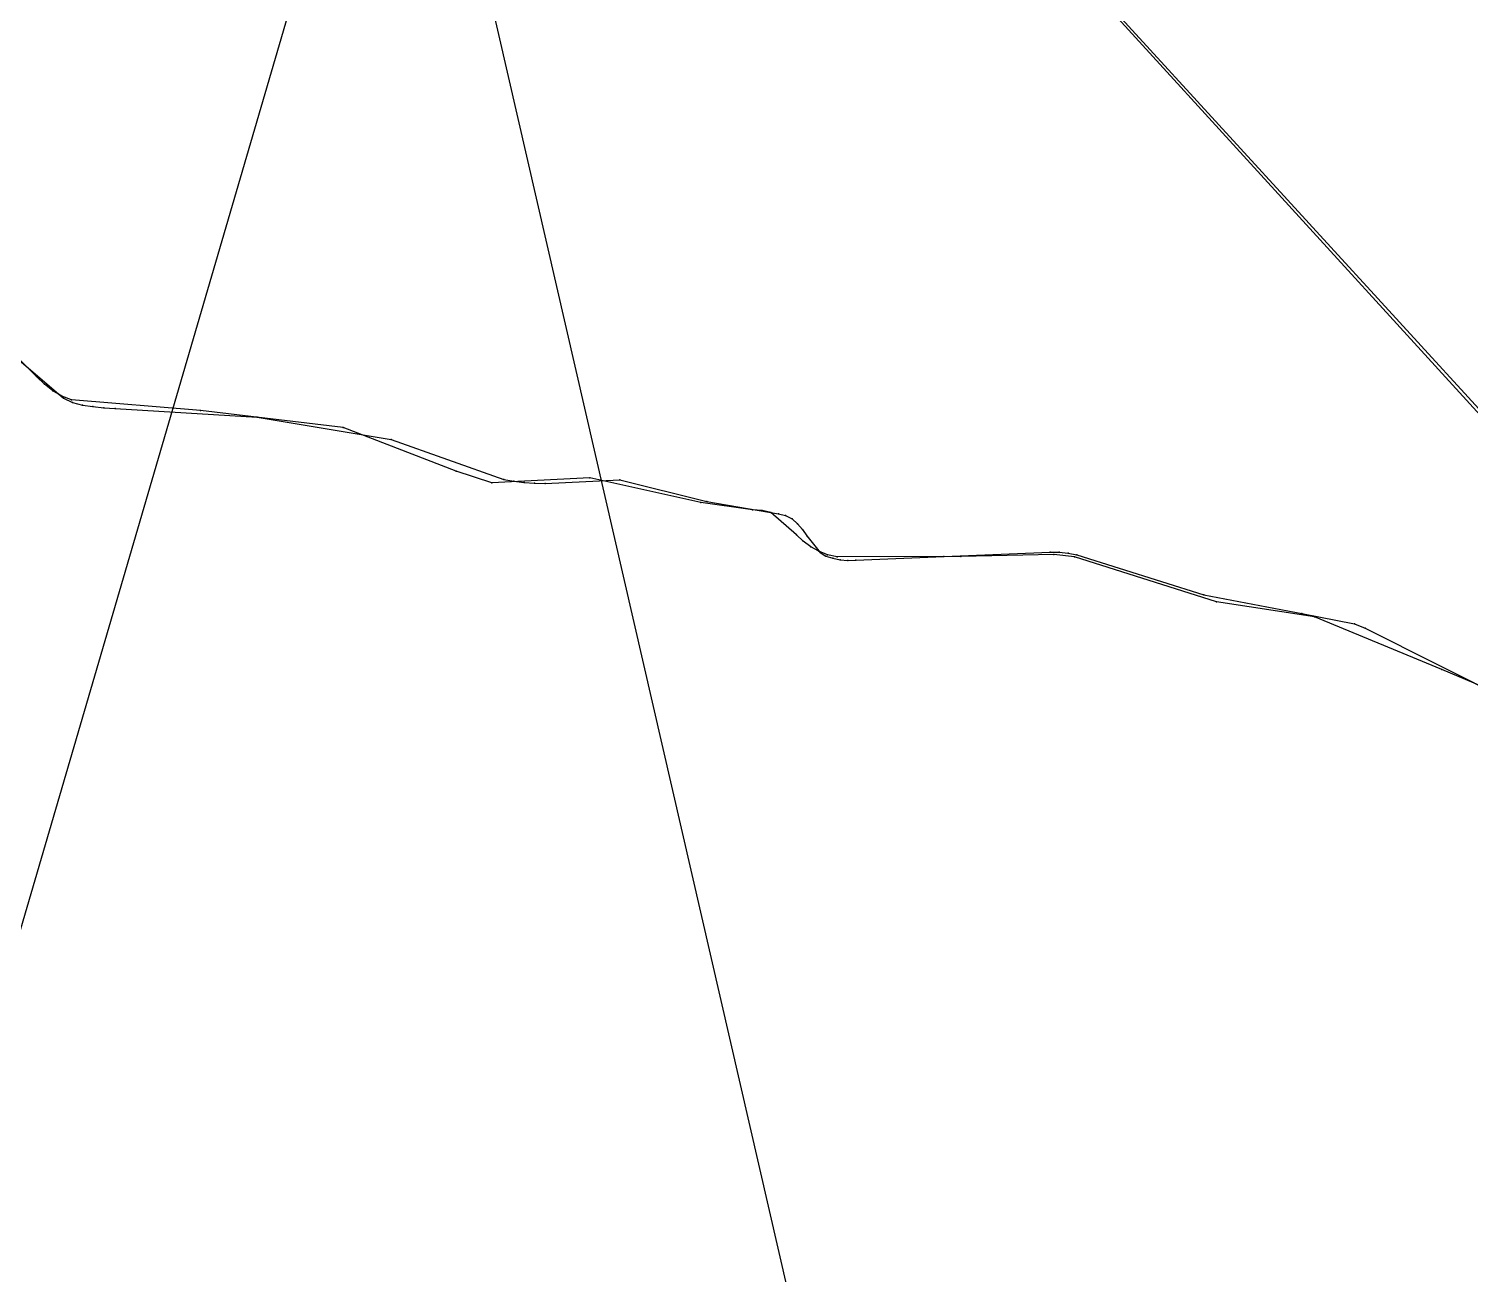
# Model space of a CAD drawing. Header units: metres. Extents: x 533996 to 558759, y 1823984 to 1869097.
# Drawn here: x 538545 to 540857, y 1849236 to 1851232 of the extents above; entities that cross this region are included whole.
import ezdxf

# ---------------------------------------------------------------- set-up
doc = ezdxf.new("R2010")
doc.units = ezdxf.units.M
doc.header["$MEASUREMENT"] = 0
doc.layers.add('Unknown Line Type', color=7, linetype='Continuous')
doc.layers.add('Unknown Point Feature', color=7, linetype='Continuous')

msp = doc.modelspace()

# ---------------------------------------------------------------- linework, layer by layer
at = {"layer": 'Unknown Line Type', "color": 4, "true_color": 0x00ffff}
for points in [[(543099.8, 1834716.4, 217.9), (538863.4, 1853115, 614.9)], [(539005.1, 1852659.7, 613), (551571.7, 1838939.3, 400.5)], [(551357.7, 1839129.4, 400), (539007.3, 1852656.4, 604.8)], [(539269.5, 1852310, 524.5), (535443.4, 1839235.5, 227.5)], [(541015, 1850118.9, 607.7), (540810.9, 1850205, 611.1), (540607.1, 1850289.4, 617.3), (540449.9, 1850313.5, 620.2), (540222.1, 1850385.7, 628.8), (540188.8, 1850389.5, 630.3), (540039.7, 1850385.9, 633.2), (539841.4, 1850385.6, 634.1), (539826.2, 1850388.8, 634.1), (539812.1, 1850394.7, 634.1), (539799.1, 1850401.5, 634.1), (539787.2, 1850410.5, 634.1), (539776.4, 1850420.8, 634.1), (539735.1, 1850456.4, 634.6), (539721.3, 1850459.6, 634.6), (539705.7, 1850460.7, 634.6), (539623.2, 1850472.7, 635.1), (539444.7, 1850512.3, 635.6), (539287.9, 1850504.4, 636), (539230.8, 1850522.7, 635.1), (539049.3, 1850592.9, 635.6), (538820.5, 1850620.2, 635.6), (538613.8, 1850637.3, 634.6), (538598.1, 1850643.2, 634.1), (538583.8, 1850651.4, 633.7), (538570.5, 1850662.6, 633.7), (538557.6, 1850674.7, 633.2), (538407.2, 1850824.9, 629.8)], [(538533.2, 1850697.9, 629.3), (538601, 1850639.9, 629.8), (538615.4, 1850632.9, 630.8), (538631.4, 1850628.9, 631.2), (538648.3, 1850626.4, 631.7), (538665.7, 1850624.5, 632.2), (538683.6, 1850623.1, 632.7), (538911.8, 1850609.2, 636), (539126.3, 1850573.8, 642.3), (539307.1, 1850509.7, 647.6), (539323, 1850506.8, 648.1), (539339.4, 1850504.7, 648.1), (539356.3, 1850503.5, 648.1), (539373.5, 1850503.4, 648.5), (539492.9, 1850509, 650.5), (539632.6, 1850474.3, 653.3), (539747.3, 1850454.7, 656.2), (539758.9, 1850451.9, 656.7), (539769.3, 1850446.4, 657.2), (539777.8, 1850438.7, 657.7), (539785.7, 1850429.2, 657.7), (539792.7, 1850419.3, 658.2), (539814.1, 1850392.8, 659.1), (539823.4, 1850386.8, 659.1), (539834.7, 1850383.3, 659.6), (539846.6, 1850380.9, 659.6), (539858.6, 1850379.8, 660.1), (539871.3, 1850380.1, 660.1), (540012.8, 1850386, 662), (540183, 1850393.3, 666.3), (540197.4, 1850393, 666.8), (540211.7, 1850391.5, 667.3), (540225.9, 1850388.9, 667.8), (540429.6, 1850324.5, 672.6), (540586.5, 1850294.8, 673.5), (540671.2, 1850278.3, 674), (540688.3, 1850271.2, 674.5), (540921.2, 1850154.1, 675.9)]]:
    msp.add_polyline3d(points, dxfattribs=at)
at = {"layer": 'Unknown Point Feature'}
for p in [(538557.6, 1850674.7, 633.2), (538570.5, 1850662.6, 633.7), (538583.8, 1850651.4, 633.7), (538598.1, 1850643.2, 634.1), (538601, 1850639.9, 629.8), (538613.8, 1850637.3, 634.6), (538615.4, 1850632.9, 630.8), (538631.4, 1850628.9, 631.2), (538648.3, 1850626.4, 631.7), (538665.7, 1850624.5, 632.2), (538683.6, 1850623.1, 632.7), (538820.5, 1850620.2, 635.6), (538911.8, 1850609.2, 636), (539049.3, 1850592.9, 635.6), (539126.3, 1850573.8, 642.3), (539230.8, 1850522.7, 635.1), (539287.9, 1850504.4, 636), (539307.1, 1850509.7, 647.6), (539323, 1850506.8, 648.1), (539339.4, 1850504.7, 648.1), (539356.3, 1850503.5, 648.1), (539373.5, 1850503.4, 648.5), (539444.7, 1850512.3, 635.6), (539492.9, 1850509, 650.5), (539623.2, 1850472.7, 635.1), (539632.6, 1850474.3, 653.3), (539705.7, 1850460.7, 634.6), (539721.3, 1850459.6, 634.6), (539735.1, 1850456.4, 634.6), (539747.3, 1850454.7, 656.2), (539758.9, 1850451.9, 656.7), (539769.3, 1850446.4, 657.2), (539776.4, 1850420.8, 634.1), (539777.8, 1850438.7, 657.7), (539785.7, 1850429.2, 657.7), (539787.2, 1850410.5, 634.1), (539792.7, 1850419.3, 658.2), (539799.1, 1850401.5, 634.1), (539812.1, 1850394.7, 634.1), (539814.1, 1850392.8, 659.1), (539823.4, 1850386.8, 659.1), (539826.2, 1850388.8, 634.1), (539834.7, 1850383.3, 659.6), (539841.4, 1850385.6, 634.1), (539846.6, 1850380.9, 659.6), (539858.6, 1850379.8, 660.1), (539871.3, 1850380.1, 660.1), (540012.8, 1850386, 662), (540039.7, 1850385.9, 633.2), (540183, 1850393.3, 666.3), (540188.8, 1850389.5, 630.3), (540197.4, 1850393, 666.8), (540211.7, 1850391.5, 667.3), (540222.1, 1850385.7, 628.8), (540225.9, 1850388.9, 667.8), (540429.6, 1850324.5, 672.6), (540449.9, 1850313.5, 620.2), (540586.5, 1850294.8, 673.5), (540607.1, 1850289.4, 617.3), (540671.2, 1850278.3, 674), (540688.3, 1850271.2, 674.5), (540810.9, 1850205, 611.1)]:
    msp.add_point(p, dxfattribs=at)

doc.saveas('drawing.dxf')
